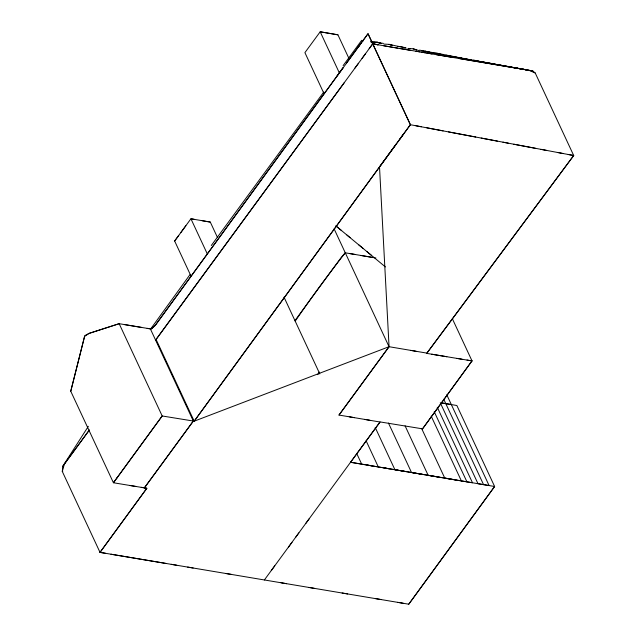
<?xml version="1.0" encoding="UTF-8"?>
<svg xmlns="http://www.w3.org/2000/svg" width="636" height="636" viewBox="0 0 636 636"><rect width="100%" height="100%" fill="white"/><g stroke="black" fill="none" stroke-linecap="round" stroke-linejoin="round"><path stroke-width="0.95" d="M88.34 426.319L62.789 466.252L62.296 471.475L100.019 552.374L408.757 604.2L494.625 486.492L456.855 405.506L441.153 402.842L451.528 404.599M105.504 553.296L100.019 552.374L146.852 488.265L113.431 482.756L70.755 391.235L84.771 335.625L89.406 333.28L119.163 323.692L150.358 328.884L193.336 421.04L194.195 421.183L389.057 346.707L426.915 353.123L573.704 155.518L535.234 73.021L532.833 70.993L524.795 69.594M70.755 391.235L84.588 336.404L89.008 333.407L119.163 323.692L162.196 415.976L193.336 421.04L144.396 487.86L193.336 421.04M419.1 50.602L413.169 48.837L407.986 48.423M463.596 58.584L485.856 62.574M487.677 62.9L532.833 70.993M503.346 65.707L491.517 63.592L527.395 70.024M150.605 329.043L189.926 274.712M155.43 340.411L372.736 43.828L392.356 47.239M346.628 62.853L368.021 33.716L410.323 124.704L573.704 155.518L426.708 353.377L472.015 360.898L436.693 409.441L422.535 428.847L380.074 421.922L264.385 579.968M360.779 43.415L357.249 48.288L360.787 43.407M344.235 82.728L156.051 339.378L194.195 421.183L396.141 144.141M399.694 139.284L403.224 134.411M295.438 537.595L298.864 532.881M408.757 604.2L494.625 486.492L350.579 462.269L380.026 422.01L338.988 415.054L389.057 346.707L379.517 166.966L410.458 124.72L368.021 33.716L155.256 325.378L151.225 329.027L155.279 325.314L343.05 67.734L337.08 75.962M100.019 552.374L146.852 488.265L141.264 487.343M317.746 374.62L319.383 372.378M422.535 428.847L472.015 360.898L452.363 318.755M62.789 466.252L88.976 430.524M194.195 421.183L410.323 124.704M318.588 373.499L319.606 372.108M211.287 245.528L323.764 92.029M343.114 65.643L361.677 40.307L363.331 40.855M362.059 58.417L365.613 53.559M271.286 570.556L274.744 565.841M288.537 547.016L291.996 542.301M305.757 523.468L309.215 518.753M180.751 232.673L185.847 225.74M369.174 48.694L372.736 43.828L378.158 44.846M338.988 415.054L389.057 346.707L334.099 228.833M190.808 275.682L174.638 241.012L178.732 235.463M89.477 429.864L64.339 464.129L62.296 471.475L62.773 471.562M354.912 68.132L358.497 63.282M174.638 241.012L190.927 218.784L210.293 222.075L217.337 237.18M345.276 252.81L341.476 257.135L302.267 310.614L295.152 320.345L295.199 321.156C311.131 297.887 327.89 275.006 345.276 252.81L375.908 258.001M473.82 60.412L479.337 61.31M374.055 42.056L383.381 43.391M373.984 42L376.949 42.111L381.298 43.487L376.949 42.111M398.176 46.46L401.109 46.603L406.269 48.105M383.898 44.083L389.041 44.361L405.347 47.915M408.256 48.543L410.22 48.662M397.675 46.372L401.109 46.603M350.579 462.269L472.484 482.772L437.274 407.255M432.21 52.875L437.337 53.321L471.999 60.086M370.716 41.873L373.666 42.143L370.844 41.666M421.763 50.753L431.693 52.367M445.963 55.213L454.382 56.858M432.083 52.772L437.337 53.321L443.387 54.95M479.488 61.43L491.366 63.465M480.236 61.446L491.318 63.56M130.126 485.514L135.699 486.421M431.757 354.22L446.838 356.724M456.926 358.402L461.951 359.229M466.999 360.071L472.015 360.898M141.47 327.405L124.425 324.567M147.147 328.351L150.358 328.884M367.226 465.067L372.752 465.989M383.842 467.865L389.367 468.788M405.991 471.578L394.916 469.726L375.2 427.44M422.606 474.377L411.532 472.516L388.469 423.051M439.222 477.175L428.155 475.315L405.084 425.85M450.312 479.043L455.837 479.965M187.684 567.097L193.145 568.004M226.034 573.529L231.496 574.435M419.601 50.117L430.349 52.446M527.49 69.968L515.597 67.901M394.336 47.581L419.935 51.898M421.271 52.128L453.579 57.574M458.572 58.425L491.286 63.934M491.684 64.005L523.619 69.396M349.577 253.533L355.222 254.487M360.858 255.449L372.14 257.357M450.32 479.035L444.771 478.105L421.708 428.648M446.766 394.773L489.1 485.562L478.002 483.702L440.279 402.787M171.227 564.323L176.721 565.245M110.958 554.21L165.773 563.409M348.743 58.011L337.923 34.813L320.186 31.8L304.906 52.637L324.042 93.683M415.872 51.206L425.46 52.836M426.645 53.027L432.051 53.941M436.495 54.688L485.904 63.036M486.158 63.075L502.058 65.762M502.742 65.874L508.243 66.804M512.839 67.583L518.213 68.489M519.302 68.664L528.985 70.31L535.234 73.021M377.943 44.814L372.259 43.773M383.564 45.752L397.85 48.169M399.718 48.479L410.49 50.308M202.232 220.7L210.293 222.075M410.697 350.372L416.079 351.279M349.251 416.787L354.371 417.661M364.635 419.394L369.762 420.269M342.112 593.006L347.661 593.945M375.455 598.603L380.996 599.541M397.659 602.332L403.2 603.27M281.048 582.759L286.59 583.697M308.802 587.418L314.351 588.356M337.923 34.813L320.186 31.8L339.322 72.846M194.171 219.34L190.927 218.784L207.503 254.336M452.482 56.588L454.303 56.914M458.143 57.598L455.408 57.113L467.237 59.235M459.955 57.924L461.776 58.25M504.483 65.913L515.375 67.861M448.547 131.914L475.752 137.034M513.84 144.229L535.615 148.339M415.888 125.745L421.35 126.771M502.949 142.178L508.41 143.203M541.045 149.365L546.507 150.39M557.359 152.441L562.82 153.467M568.242 154.492L573.704 155.518M481.182 138.06L497.527 141.152M426.772 127.796L443.117 130.889M473.566 60.046L479.266 61.39M425.245 51.071L430.286 52.518M413.169 48.837L416.556 49.847M392.507 45.41L389.041 44.361L392.46 45.458M335.975 225.971L341.643 230.653M335.911 225.915L350.11 237.681M346.954 235.074L363.204 248.533M367.044 251.713L385.424 266.937M358.577 244.693L371.297 255.243M443.737 399.225L483.559 484.632M434.229 411.715L466.935 481.842M431.2 416.167L461.386 480.903M366.129 440.835L378.301 466.927M284.022 297.179L319.805 373.92M356.645 453.333L361.677 464.129M116.905 477.986L113.431 482.756L162.196 415.976L116.905 477.986"/></g></svg>
